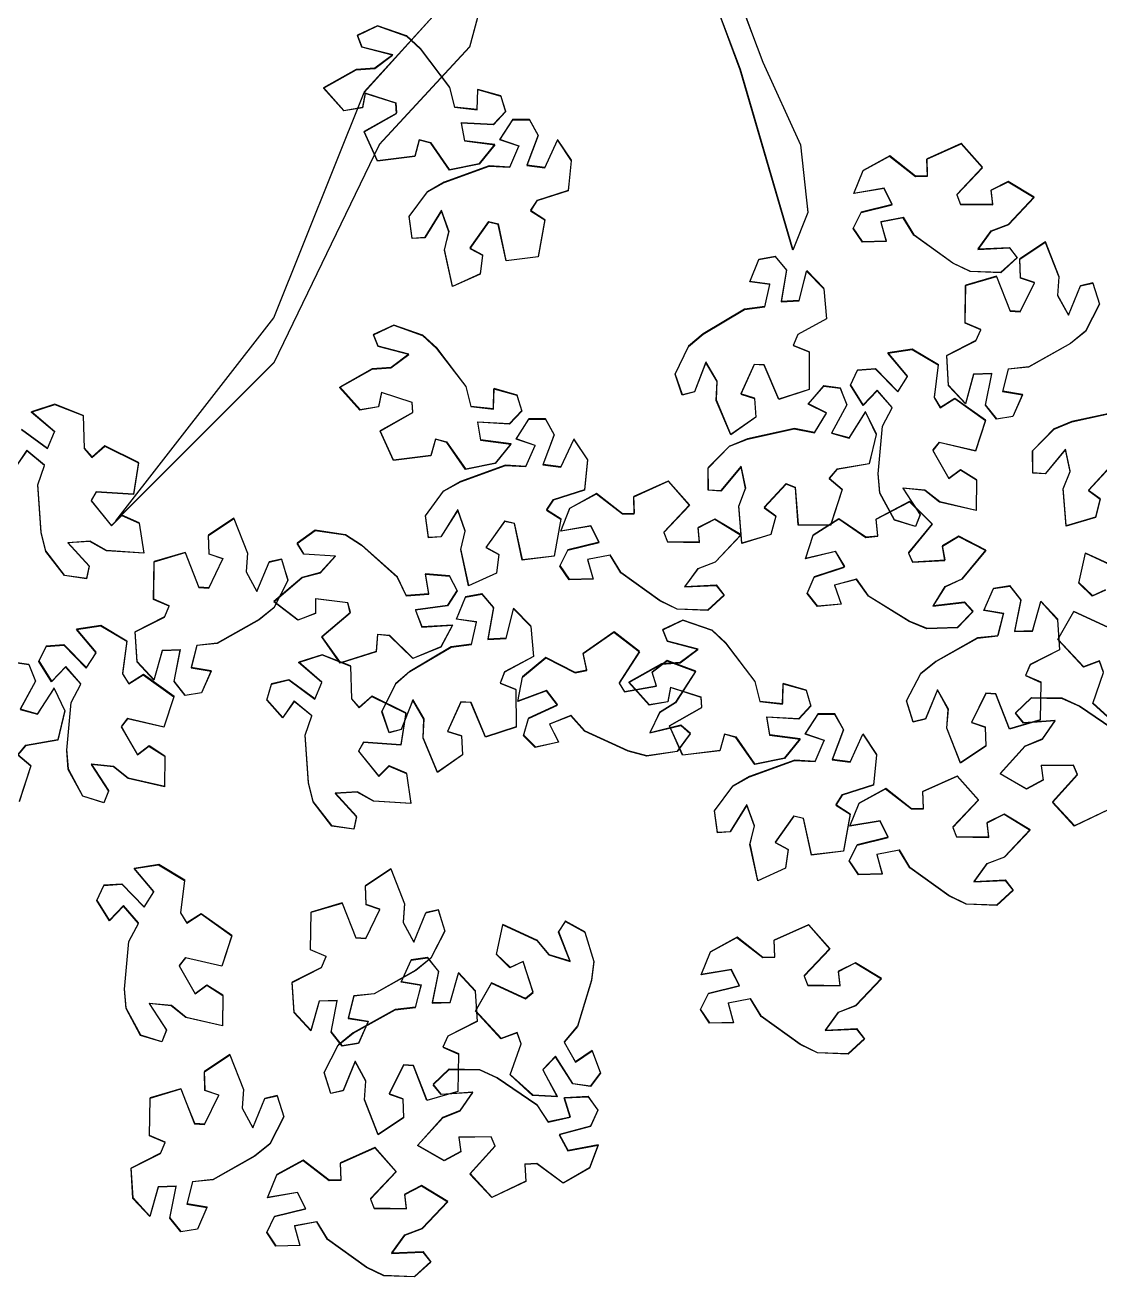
# Model space of a CAD drawing. Header units: centimetres. Extents: x -3096 to 17897, y -3131 to 15798.
# Drawn here: x 2905.3 to 3014.8, y 4201.4 to 4328.8 of the extents above; entities that cross this region are included whole.
import ezdxf

# ---------------------------------------------------------------- set-up
doc = ezdxf.new("R2010")
doc.units = ezdxf.units.CM
doc.layers.add('A-ANNO SYMB', color=3, linetype='Continuous', lineweight=13)
doc.layers.add('alberi', color=74, linetype='Continuous')

msp = doc.modelspace()

# ---------------------------------------------------------------- linework, layer by layer
at = {"layer": 'A-ANNO SYMB', "color": 42}
for points in [[(2955.96, 4346.54), (2950.59, 4326.63), (2941.4, 4316.68), (2930.67, 4294.48), (2914.58, 4278.4), (2930.67, 4299.07), (2939.87, 4322.04), (2947.53, 4330.46), (2950.59, 4339.65)], [(2971.28, 4345.01), (2978.18, 4331.23), (2980.47, 4325.1), (2984.3, 4316.68), (2985.07, 4309.79), (2983.54, 4305.96), (2978.18, 4324.34), (2975.88, 4330.46), (2968.22, 4338.88), (2965.92, 4344.24)]]:
    msp.add_lwpolyline(points, dxfattribs=at)
at = {"layer": 'A-ANNO SYMB'}
for points in [[(2941.22, 4328.79), (2944.17, 4327.77), (2945.6, 4326.43), (2948.56, 4322.54), (2949.08, 4320.51), (2951.39, 4320.26), (2951.44, 4322.32), (2953.78, 4321.66), (2954.28, 4320.05), (2953.03, 4318.73), (2953.03, 4318.73), (2949.76, 4318.92), (2950.08, 4317.09), (2953.17, 4316.69), (2951.58, 4314.73), (2948.56, 4314.12), (2946.65, 4316.86), (2945.48, 4317.18), (2945.02, 4315.51), (2945.02, 4315.51), (2941.22, 4315.04), (2939.86, 4318.03), (2943.18, 4319.9), (2943.11, 4320.92), (2939.98, 4321.93), (2939.69, 4320.48), (2937.8, 4320.14), (2935.73, 4322.46), (2939.04, 4324.33), (2940.95, 4324.46), (2942.77, 4325.82), (2939.65, 4326.63), (2939.19, 4327.83)], [(2944.46, 4309.39), (2946.32, 4311.89), (2948.02, 4312.86), (2952.61, 4314.53), (2954.7, 4314.41), (2955.64, 4316.55), (2953.69, 4317.2), (2955.01, 4319.25), (2956.7, 4319.24), (2957.58, 4317.65), (2957.58, 4317.65), (2956.43, 4314.59), (2958.27, 4314.35), (2959.57, 4317.18), (2960.97, 4315.08), (2960.65, 4312.01), (2957.47, 4311), (2956.81, 4309.98), (2958.27, 4309.04), (2958.27, 4309.04), (2957.58, 4305.28), (2954.33, 4304.87), (2953.53, 4308.6), (2952.53, 4308.84), (2950.63, 4306.15), (2951.94, 4305.44), (2951.69, 4303.54), (2948.86, 4302.25), (2948.06, 4305.97), (2948.51, 4307.83), (2947.75, 4309.98), (2946.05, 4307.24), (2944.77, 4307.15)], [(3004.71, 4303.67), (3001.6, 4303.78), (2999.83, 4304.64), (2995.86, 4307.48), (2994.78, 4309.27), (2992.49, 4308.83), (2993.05, 4306.85), (2990.61, 4306.79), (2989.67, 4308.19), (2990.48, 4309.81), (2990.48, 4309.81), (2993.65, 4310.6), (2992.81, 4312.25), (2989.74, 4311.72), (2990.68, 4314.06), (2993.39, 4315.54), (2996.02, 4313.48), (2997.24, 4313.51), (2997.19, 4315.25), (2997.19, 4315.25), (3000.68, 4316.81), (3002.85, 4314.36), (3000.23, 4311.59), (3000.6, 4310.64), (3003.89, 4310.59), (3003.73, 4312.06), (3005.45, 4312.94), (3008.11, 4311.33), (3005.49, 4308.57), (3003.7, 4307.88), (3002.36, 4306.05), (3005.58, 4306.19), (3006.38, 4305.18)], [(3014.75, 4300.47), (3013.32, 4297.7), (3011.8, 4296.46), (3007.54, 4294.07), (3005.46, 4293.84), (3004.89, 4291.58), (3006.92, 4291.25), (3005.94, 4289.02), (3004.28, 4288.75), (3003.15, 4290.17), (3003.15, 4290.17), (3003.79, 4293.38), (3001.93, 4293.32), (3001.11, 4290.32), (2999.39, 4292.16), (2999.2, 4295.24), (3002.17, 4296.75), (3002.66, 4297.87), (3001.07, 4298.55), (3001.07, 4298.55), (3001.13, 4302.38), (3004.27, 4303.31), (3005.67, 4299.77), (3006.69, 4299.69), (3008.13, 4302.66), (3006.72, 4303.14), (3006.65, 4305.06), (3009.24, 4306.79), (3010.63, 4303.25), (3010.5, 4301.34), (3011.59, 4299.35), (3012.82, 4302.33), (3014.08, 4302.63)], [(2971.55, 4293.35), (2972.9, 4296.16), (2974.39, 4297.43), (2978.59, 4299.93), (2980.66, 4300.21), (2981.18, 4302.48), (2979.14, 4302.76), (2980.06, 4305.01), (2981.72, 4305.32), (2982.88, 4303.93), (2982.88, 4303.93), (2982.33, 4300.71), (2984.18, 4300.81), (2984.93, 4303.84), (2986.69, 4302.04), (2986.96, 4298.97), (2984.02, 4297.38), (2983.56, 4296.25), (2985.17, 4295.6), (2985.17, 4295.6), (2985.2, 4291.78), (2982.09, 4290.77), (2980.6, 4294.28), (2979.58, 4294.32), (2978.22, 4291.33), (2979.63, 4290.88), (2979.75, 4288.96), (2977.21, 4287.17), (2975.73, 4290.67), (2975.82, 4292.58), (2974.67, 4294.55), (2973.52, 4291.54), (2972.27, 4291.21)], [(2942.87, 4298.33), (2945.82, 4297.3), (2947.25, 4295.96), (2950.21, 4292.07), (2950.72, 4290.05), (2953.04, 4289.79), (2953.09, 4291.85), (2955.43, 4291.19), (2955.93, 4289.58), (2954.68, 4288.27), (2954.68, 4288.27), (2951.41, 4288.45), (2951.72, 4286.63), (2954.82, 4286.22), (2953.23, 4284.27), (2950.21, 4283.65), (2948.3, 4286.39), (2947.12, 4286.72), (2946.66, 4285.04), (2946.66, 4285.04), (2942.86, 4284.58), (2941.51, 4287.56), (2944.83, 4289.43), (2944.76, 4290.45), (2941.62, 4291.47), (2941.34, 4290.01), (2939.45, 4289.68), (2937.38, 4292), (2940.69, 4293.87), (2942.6, 4294), (2944.42, 4295.36), (2941.3, 4296.16), (2940.83, 4297.37)], [(2993.86, 4278.5), (2992.38, 4281.24), (2992.22, 4283.19), (2992.66, 4288.06), (2993.64, 4289.9), (2992.11, 4291.65), (2990.68, 4290.16), (2989.4, 4292.23), (2990.12, 4293.75), (2991.93, 4293.88), (2991.93, 4293.88), (2994.21, 4291.54), (2995.21, 4293.1), (2993.2, 4295.49), (2995.69, 4295.86), (2998.34, 4294.28), (2997.9, 4290.97), (2998.55, 4289.94), (3000.02, 4290.86), (3000.02, 4290.86), (3003.14, 4288.64), (3002.13, 4285.53), (2998.41, 4286.38), (2997.78, 4285.58), (2999.41, 4282.72), (3000.6, 4283.6), (3002.22, 4282.57), (3002.19, 4279.46), (2998.48, 4280.32), (2996.98, 4281.51), (2994.72, 4281.73), (2996.48, 4279.03), (2996.02, 4277.83)], [(2974.91, 4283.78), (2977.09, 4286.01), (2978.9, 4286.74), (2983.68, 4287.78), (2985.73, 4287.39), (2986.94, 4289.38), (2985.1, 4290.29), (2986.69, 4292.14), (2988.36, 4291.9), (2989.02, 4290.21), (2989.02, 4290.21), (2987.47, 4287.33), (2989.26, 4286.85), (2990.93, 4289.48), (2992.03, 4287.21), (2991.31, 4284.21), (2988.02, 4283.64), (2987.23, 4282.72), (2988.55, 4281.59), (2988.55, 4281.59), (2987.36, 4277.95), (2984.09, 4277.99), (2983.8, 4281.79), (2982.84, 4282.15), (2980.6, 4279.74), (2981.8, 4278.87), (2981.3, 4277.02), (2978.32, 4276.12), (2978.03, 4279.92), (2978.72, 4281.7), (2978.25, 4283.92), (2976.2, 4281.44), (2974.92, 4281.52)], [(2946.11, 4278.92), (2947.96, 4281.42), (2949.67, 4282.39), (2954.26, 4284.06), (2956.35, 4283.94), (2957.28, 4286.08), (2955.33, 4286.74), (2956.66, 4288.78), (2958.34, 4288.77), (2959.23, 4287.18), (2959.23, 4287.18), (2958.08, 4284.12), (2959.91, 4283.88), (2961.22, 4286.71), (2962.61, 4284.61), (2962.3, 4281.54), (2959.12, 4280.53), (2958.45, 4279.52), (2959.92, 4278.58), (2959.92, 4278.58), (2959.23, 4274.81), (2955.98, 4274.41), (2955.18, 4278.13), (2954.18, 4278.37), (2952.28, 4275.68), (2953.59, 4274.98), (2953.34, 4273.07), (2950.51, 4271.78), (2949.71, 4275.51), (2950.16, 4277.37), (2949.4, 4279.51), (2947.7, 4276.77), (2946.41, 4276.69)], [(2974.86, 4269.3), (2971.74, 4269.41), (2969.98, 4270.27), (2966, 4273.12), (2964.92, 4274.9), (2962.63, 4274.47), (2963.19, 4272.49), (2960.76, 4272.43), (2959.81, 4273.82), (2960.62, 4275.44), (2960.62, 4275.44), (2963.79, 4276.23), (2962.96, 4277.88), (2959.88, 4277.36), (2960.83, 4279.69), (2963.53, 4281.17), (2966.17, 4279.11), (2967.38, 4279.14), (2967.33, 4280.88), (2967.33, 4280.88), (2970.82, 4282.44), (2972.99, 4279.99), (2970.37, 4277.22), (2970.74, 4276.27), (2974.03, 4276.22), (2973.88, 4277.7), (2975.59, 4278.57), (2978.25, 4276.96), (2975.63, 4274.2), (2973.84, 4273.52), (2972.51, 4271.68), (2975.73, 4271.83), (2976.52, 4270.82)], [(3000.3, 4267.53), (2997.19, 4267.43), (2995.37, 4268.17), (2991.21, 4270.74), (2990.01, 4272.45), (2987.76, 4271.86), (2988.45, 4269.92), (2986.02, 4269.7), (2984.99, 4271.02), (2985.68, 4272.7), (2985.68, 4272.7), (2988.8, 4273.7), (2987.85, 4275.29), (2984.82, 4274.56), (2985.6, 4276.95), (2988.2, 4278.61), (2990.97, 4276.73), (2992.18, 4276.85), (2992.01, 4278.57), (2992.01, 4278.57), (2995.39, 4280.37), (2997.72, 4278.07), (2995.3, 4275.13), (2995.73, 4274.2), (2999.02, 4274.38), (2998.76, 4275.84), (3000.41, 4276.83), (3003.17, 4275.4), (3000.74, 4272.47), (2999.01, 4271.67), (2997.8, 4269.75), (3001, 4270.11), (3001.87, 4269.15)], [(2932.11, 4272.35), (2930.69, 4269.57), (2929.16, 4268.34), (2924.9, 4265.94), (2922.82, 4265.72), (2922.25, 4263.46), (2924.28, 4263.13), (2923.31, 4260.9), (2921.64, 4260.63), (2920.51, 4262.05), (2920.51, 4262.05), (2921.15, 4265.26), (2919.3, 4265.2), (2918.47, 4262.19), (2916.75, 4264.03), (2916.56, 4267.11), (2919.54, 4268.63), (2920.02, 4269.74), (2918.43, 4270.43), (2918.43, 4270.43), (2918.49, 4274.26), (2921.63, 4275.18), (2923.03, 4271.64), (2924.05, 4271.57), (2925.49, 4274.53), (2924.09, 4275.01), (2924.02, 4276.94), (2926.6, 4278.67), (2927.99, 4275.12), (2927.86, 4273.22), (2928.95, 4271.23), (2930.18, 4274.21), (2931.44, 4274.5)], [(2934.87, 4277.43), (2937.95, 4276.98), (2939.61, 4275.93), (2943.25, 4272.67), (2944.13, 4270.78), (2946.46, 4270.96), (2946.12, 4272.99), (2948.54, 4272.78), (2949.33, 4271.3), (2948.35, 4269.77), (2948.35, 4269.77), (2945.11, 4269.34), (2945.76, 4267.6), (2948.87, 4267.79), (2947.68, 4265.57), (2944.83, 4264.39), (2942.44, 4266.73), (2941.22, 4266.83), (2941.09, 4265.1), (2941.09, 4265.1), (2937.44, 4263.93), (2935.55, 4266.6), (2938.46, 4269.07), (2938.2, 4270.06), (2934.93, 4270.46), (2934.93, 4268.98), (2933.13, 4268.3), (2930.66, 4270.19), (2933.56, 4272.64), (2935.41, 4273.13), (2936.94, 4274.81), (2933.73, 4275.01), (2933.05, 4276.11)], [(2941.69, 4258.98), (2943.04, 4261.79), (2944.53, 4263.06), (2948.73, 4265.56), (2950.81, 4265.84), (2951.32, 4268.11), (2949.28, 4268.39), (2950.2, 4270.65), (2951.86, 4270.95), (2953.02, 4269.56), (2953.02, 4269.56), (2952.47, 4266.34), (2954.32, 4266.44), (2955.07, 4269.47), (2956.83, 4267.67), (2957.1, 4264.6), (2954.16, 4263.01), (2953.7, 4261.88), (2955.32, 4261.24), (2955.32, 4261.24), (2955.35, 4257.41), (2952.23, 4256.4), (2950.75, 4259.91), (2949.72, 4259.96), (2948.36, 4256.96), (2949.78, 4256.51), (2949.89, 4254.59), (2947.35, 4252.8), (2945.87, 4256.31), (2945.96, 4258.22), (2944.81, 4260.18), (2943.66, 4257.17), (2942.41, 4256.84)], [(2995.11, 4260.09), (2996.55, 4262.86), (2998.07, 4264.09), (3002.34, 4266.47), (3004.42, 4266.69), (3005, 4268.95), (3002.97, 4269.29), (3003.95, 4271.51), (3005.62, 4271.77), (3006.74, 4270.35), (3006.74, 4270.35), (3006.1, 4267.14), (3007.95, 4267.2), (3008.79, 4270.2), (3010.5, 4268.35), (3010.68, 4265.27), (3007.7, 4263.77), (3007.21, 4262.66), (3008.8, 4261.97), (3008.8, 4261.97), (3008.72, 4258.14), (3005.58, 4257.22), (3004.19, 4260.77), (3003.17, 4260.84), (3001.73, 4257.88), (3003.13, 4257.4), (3003.19, 4255.48), (3000.6, 4253.75), (2999.22, 4257.3), (2999.36, 4259.21), (2998.27, 4261.2), (2997.03, 4258.23), (2995.78, 4257.94)], [(2972.32, 4268.3), (2975.26, 4267.27), (2976.7, 4265.93), (2979.66, 4262.04), (2980.17, 4260.02), (2982.49, 4259.76), (2982.53, 4261.82), (2984.88, 4261.16), (2985.37, 4259.55), (2984.12, 4258.24), (2984.12, 4258.24), (2980.86, 4258.42), (2981.17, 4256.6), (2984.26, 4256.19), (2982.68, 4254.24), (2979.65, 4253.62), (2977.74, 4256.36), (2976.57, 4256.69), (2976.11, 4255.01), (2976.11, 4255.01), (2972.31, 4254.55), (2970.96, 4257.53), (2974.27, 4259.4), (2974.2, 4260.43), (2971.07, 4261.44), (2970.79, 4259.98), (2968.89, 4259.65), (2966.82, 4261.97), (2970.14, 4263.84), (2972.05, 4263.97), (2973.87, 4265.33), (2970.75, 4266.13), (2970.28, 4267.34)], [(2911.23, 4250.37), (2909.74, 4253.11), (2909.58, 4255.07), (2910.02, 4259.94), (2911.01, 4261.78), (2909.47, 4263.53), (2908.05, 4262.04), (2906.76, 4264.11), (2907.48, 4265.63), (2909.29, 4265.76), (2909.29, 4265.76), (2911.58, 4263.42), (2912.57, 4264.98), (2910.56, 4267.36), (2913.05, 4267.74), (2915.7, 4266.16), (2915.27, 4262.84), (2915.91, 4261.81), (2917.38, 4262.74), (2917.38, 4262.74), (2920.5, 4260.52), (2919.49, 4257.4), (2915.78, 4258.26), (2915.14, 4257.45), (2916.77, 4254.59), (2917.96, 4255.48), (2919.58, 4254.45), (2919.55, 4251.34), (2915.84, 4252.19), (2914.34, 4253.38), (2912.09, 4253.61), (2913.85, 4250.91), (2913.38, 4249.7)], [(2971.73, 4254.93), (2968.65, 4254.46), (2966.76, 4254.97), (2962.32, 4257.02), (2960.92, 4258.57), (2958.75, 4257.71), (2959.68, 4255.87), (2957.3, 4255.35), (2956.11, 4256.55), (2956.6, 4258.29), (2956.6, 4258.29), (2959.57, 4259.66), (2958.43, 4261.12), (2955.51, 4260.03), (2956, 4262.5), (2958.38, 4264.47), (2961.35, 4262.94), (2962.54, 4263.2), (2962.16, 4264.89), (2962.16, 4264.89), (2965.31, 4267.08), (2967.9, 4265.08), (2965.84, 4261.87), (2966.38, 4261), (2969.63, 4261.57), (2969.19, 4262.99), (2970.71, 4264.17), (2973.63, 4263.09), (2971.57, 4259.89), (2969.95, 4258.88), (2968.98, 4256.83), (2972.11, 4257.58), (2973.09, 4256.73)], [(2936.57, 4247.33), (2934.67, 4249.8), (2934.2, 4251.71), (2933.85, 4256.58), (2934.53, 4258.56), (2932.73, 4260.04), (2931.57, 4258.34), (2929.97, 4260.18), (2930.43, 4261.79), (2932.2, 4262.21), (2932.2, 4262.21), (2934.83, 4260.27), (2935.57, 4261.97), (2933.2, 4264), (2935.6, 4264.77), (2938.47, 4263.63), (2938.57, 4260.29), (2939.37, 4259.38), (2940.67, 4260.53), (2940.67, 4260.53), (2944.1, 4258.84), (2943.61, 4255.6), (2939.8, 4255.85), (2939.3, 4254.95), (2941.37, 4252.39), (2942.41, 4253.45), (2944.17, 4252.7), (2944.64, 4249.62), (2940.84, 4249.87), (2939.17, 4250.81), (2936.9, 4250.66), (2939.07, 4248.28), (2938.81, 4247.02)], [(2975.55, 4248.89), (2977.41, 4251.4), (2979.11, 4252.36), (2983.71, 4254.03), (2985.8, 4253.91), (2986.73, 4256.05), (2984.78, 4256.71), (2986.11, 4258.75), (2987.79, 4258.74), (2988.67, 4257.16), (2988.67, 4257.16), (2987.52, 4254.09), (2989.36, 4253.85), (2990.67, 4256.68), (2992.06, 4254.58), (2991.75, 4251.51), (2988.56, 4250.51), (2987.9, 4249.49), (2989.36, 4248.55), (2989.36, 4248.55), (2988.67, 4244.78), (2985.42, 4244.38), (2984.62, 4248.1), (2983.63, 4248.34), (2981.73, 4245.65), (2983.03, 4244.95), (2982.79, 4243.04), (2979.95, 4241.76), (2979.16, 4245.48), (2979.6, 4247.34), (2978.85, 4249.48), (2977.15, 4246.74), (2975.86, 4246.66)], [(3004.3, 4239.27), (3001.19, 4239.38), (2999.42, 4240.24), (2995.45, 4243.09), (2994.37, 4244.88), (2992.08, 4244.44), (2992.64, 4242.46), (2990.2, 4242.4), (2989.26, 4243.79), (2990.07, 4245.42), (2990.07, 4245.42), (2993.24, 4246.2), (2992.4, 4247.85), (2989.33, 4247.33), (2990.27, 4249.66), (2992.98, 4251.14), (2995.61, 4249.09), (2996.83, 4249.11), (2996.77, 4250.85), (2996.77, 4250.85), (3000.27, 4252.41), (3002.44, 4249.96), (2999.82, 4247.2), (3000.19, 4246.24), (3003.48, 4246.19), (3003.32, 4247.67), (3005.03, 4248.54), (3007.7, 4246.93), (3005.08, 4244.17), (3003.29, 4243.49), (3001.95, 4241.65), (3005.17, 4241.8), (3005.97, 4240.79)], [(2917.11, 4226.03), (2915.63, 4228.77), (2915.47, 4230.73), (2915.9, 4235.6), (2916.89, 4237.44), (2915.35, 4239.19), (2913.93, 4237.7), (2912.64, 4239.77), (2913.36, 4241.29), (2915.17, 4241.42), (2915.17, 4241.42), (2917.46, 4239.08), (2918.46, 4240.64), (2916.45, 4243.02), (2918.94, 4243.4), (2921.59, 4241.82), (2921.15, 4238.5), (2921.79, 4237.47), (2923.26, 4238.4), (2923.26, 4238.4), (2926.38, 4236.18), (2925.37, 4233.06), (2921.66, 4233.92), (2921.03, 4233.11), (2922.66, 4230.25), (2923.85, 4231.14), (2925.47, 4230.11), (2925.44, 4227), (2921.73, 4227.85), (2920.23, 4229.04), (2917.97, 4229.26), (2919.73, 4226.57), (2919.26, 4225.36)], [(2948.09, 4236.66), (2946.67, 4233.88), (2945.14, 4232.65), (2940.88, 4230.25), (2938.8, 4230.03), (2938.23, 4227.77), (2940.26, 4227.44), (2939.29, 4225.21), (2937.63, 4224.94), (2936.49, 4226.36), (2936.49, 4226.36), (2937.13, 4229.57), (2935.28, 4229.51), (2934.45, 4226.5), (2932.73, 4228.35), (2932.54, 4231.42), (2935.52, 4232.94), (2936.01, 4234.05), (2934.41, 4234.74), (2934.41, 4234.74), (2934.47, 4238.57), (2937.61, 4239.5), (2939.01, 4235.95), (2940.03, 4235.88), (2941.47, 4238.85), (2940.07, 4239.33), (2940, 4241.25), (2942.58, 4242.98), (2943.97, 4239.44), (2943.84, 4237.53), (2944.94, 4235.54), (2946.17, 4238.52), (2947.42, 4238.81)], [(2962.35, 4236.55), (2963.25, 4233.56), (2963, 4231.62), (2961.59, 4226.94), (2960.24, 4225.34), (2961.39, 4223.31), (2963.09, 4224.48), (2963.93, 4222.19), (2962.91, 4220.85), (2961.11, 4221.09), (2961.11, 4221.09), (2959.35, 4223.85), (2958.06, 4222.52), (2959.54, 4219.78), (2957.03, 4219.92), (2954.75, 4222.01), (2955.86, 4225.16), (2955.44, 4226.3), (2953.81, 4225.69), (2953.81, 4225.69), (2951.21, 4228.5), (2952.83, 4231.35), (2956.29, 4229.76), (2957.08, 4230.41), (2956.06, 4233.54), (2954.72, 4232.92), (2953.34, 4234.26), (2954, 4237.3), (2957.46, 4235.7), (2958.69, 4234.23), (2960.85, 4233.56), (2959.68, 4236.56), (2960.38, 4237.64)], [(2989.16, 4224.14), (2986.04, 4224.25), (2984.28, 4225.11), (2980.31, 4227.96), (2979.22, 4229.75), (2976.93, 4229.31), (2977.49, 4227.33), (2975.06, 4227.27), (2974.11, 4228.66), (2974.92, 4230.29), (2974.92, 4230.29), (2978.1, 4231.07), (2977.26, 4232.72), (2974.19, 4232.2), (2975.13, 4234.53), (2977.84, 4236.01), (2980.47, 4233.95), (2981.68, 4233.98), (2981.63, 4235.72), (2981.63, 4235.72), (2985.13, 4237.28), (2987.3, 4234.83), (2984.68, 4232.07), (2985.05, 4231.11), (2988.34, 4231.06), (2988.18, 4232.54), (2989.89, 4233.41), (2992.55, 4231.8), (2989.93, 4229.04), (2988.15, 4228.36), (2986.81, 4226.52), (2990.03, 4226.67), (2990.83, 4225.66)], [(2935.8, 4222.27), (2937.24, 4225.04), (2938.76, 4226.27), (2943.03, 4228.65), (2945.11, 4228.87), (2945.69, 4231.12), (2943.66, 4231.46), (2944.64, 4233.69), (2946.31, 4233.95), (2947.43, 4232.53), (2947.43, 4232.53), (2946.79, 4229.32), (2948.64, 4229.37), (2949.48, 4232.38), (2951.19, 4230.53), (2951.37, 4227.45), (2948.39, 4225.94), (2947.9, 4224.83), (2949.49, 4224.14), (2949.49, 4224.14), (2949.41, 4220.31), (2946.27, 4219.39), (2944.88, 4222.94), (2943.86, 4223.02), (2942.42, 4220.06), (2943.82, 4219.57), (2943.88, 4217.65), (2941.29, 4215.93), (2939.91, 4219.48), (2940.05, 4221.38), (2938.96, 4223.38), (2937.72, 4220.4), (2936.47, 4220.11)], [(2931.68, 4217.75), (2930.26, 4214.97), (2928.74, 4213.74), (2924.48, 4211.34), (2922.4, 4211.12), (2921.83, 4208.86), (2923.86, 4208.53), (2922.88, 4206.29), (2921.22, 4206.03), (2920.09, 4207.45), (2920.09, 4207.45), (2920.72, 4210.66), (2918.87, 4210.6), (2918.05, 4207.59), (2916.33, 4209.43), (2916.13, 4212.51), (2919.11, 4214.03), (2919.6, 4215.14), (2918, 4215.83), (2918, 4215.83), (2918.07, 4219.66), (2921.21, 4220.58), (2922.61, 4217.04), (2923.63, 4216.97), (2925.06, 4219.93), (2923.66, 4220.41), (2923.59, 4222.33), (2926.18, 4224.07), (2927.57, 4220.52), (2927.44, 4218.62), (2928.53, 4216.63), (2929.76, 4219.6), (2931.01, 4219.9)], [(2948.52, 4222.56), (2951.64, 4222.52), (2953.42, 4221.71), (2957.46, 4218.96), (2958.59, 4217.2), (2960.87, 4217.7), (2960.26, 4219.66), (2962.69, 4219.78), (2963.67, 4218.41), (2962.9, 4216.77), (2962.9, 4216.77), (2959.75, 4215.91), (2960.63, 4214.28), (2963.69, 4214.87), (2962.8, 4212.52), (2960.13, 4210.97), (2957.45, 4212.96), (2956.24, 4212.9), (2956.33, 4211.17), (2956.33, 4211.17), (2952.88, 4209.52), (2950.65, 4211.92), (2953.2, 4214.75), (2952.81, 4215.69), (2949.51, 4215.66), (2949.71, 4214.19), (2948.02, 4213.27), (2945.32, 4214.81), (2947.87, 4217.64), (2949.63, 4218.37), (2950.93, 4220.24), (2947.71, 4220.01), (2946.89, 4221)], [(2944.99, 4201.44), (2941.88, 4201.56), (2940.11, 4202.42), (2936.14, 4205.26), (2935.06, 4207.05), (2932.77, 4206.61), (2933.33, 4204.63), (2930.89, 4204.57), (2929.95, 4205.97), (2930.75, 4207.59), (2930.75, 4207.59), (2933.93, 4208.37), (2933.09, 4210.02), (2930.02, 4209.5), (2930.96, 4211.84), (2933.67, 4213.32), (2936.3, 4211.26), (2937.52, 4211.29), (2937.46, 4213.03), (2937.46, 4213.03), (2940.96, 4214.59), (2943.13, 4212.13), (2940.51, 4209.37), (2940.88, 4208.41), (2944.17, 4208.37), (2944.01, 4209.84), (2945.72, 4210.72), (2948.39, 4209.11), (2945.77, 4206.35), (2943.98, 4205.66), (2942.64, 4203.83), (2945.86, 4203.97), (2946.66, 4202.96)]]:
    msp.add_lwpolyline(points, close=True, dxfattribs=at)
for points in [[(2904.98, 4287.71), (2907.61, 4285.77), (2908.35, 4287.47), (2905.98, 4289.5), (2908.38, 4290.27), (2911.25, 4289.13), (2911.35, 4285.79), (2912.15, 4284.88), (2913.45, 4286.03), (2913.45, 4286.03), (2916.88, 4284.34), (2916.38, 4281.1), (2912.58, 4281.35), (2912.08, 4280.45), (2914.15, 4277.89), (2915.19, 4278.96), (2916.95, 4278.2), (2917.42, 4275.12), (2913.62, 4275.37), (2911.95, 4276.31), (2909.68, 4276.16), (2911.85, 4273.78), (2911.59, 4272.52), (2909.35, 4272.83), (2907.45, 4275.3), (2906.98, 4277.21), (2906.63, 4282.08), (2907.31, 4284.06), (2905.51, 4285.54), (2904.35, 4283.84)], [(3015.88, 4283.91), (3013.63, 4281.5), (3014.83, 4280.62), (3014.33, 4278.77), (3011.35, 4277.87), (3011.06, 4281.67), (3011.75, 4283.45), (3011.29, 4285.67), (3009.24, 4283.19), (3007.95, 4283.28), (3007.95, 4285.53), (3010.12, 4287.77), (3011.94, 4288.5), (3016.72, 4289.54)], [(3015.37, 4271.37), (3014.03, 4270.75), (3012.65, 4272.08), (3013.31, 4275.12), (3016.77, 4273.53)], [(3016.34, 4257.75), (3014.07, 4259.83), (3015.17, 4262.99), (3014.75, 4264.13), (3013.12, 4263.52), (3013.12, 4263.52), (3010.52, 4266.33), (3012.14, 4269.17), (3015.6, 4267.58)], [(2904.05, 4264.01), (2905.72, 4263.78), (2906.38, 4262.09), (2906.38, 4262.09), (2904.83, 4259.21), (2906.62, 4258.72), (2908.29, 4261.35), (2909.39, 4259.09), (2908.68, 4256.09), (2905.38, 4255.51), (2904.59, 4254.59), (2905.91, 4253.47), (2905.91, 4253.47), (2904.73, 4249.83)], [(3015.64, 4248.99), (3012.19, 4247.35), (3009.96, 4249.74), (3012.51, 4252.57), (3012.12, 4253.52), (3008.82, 4253.49), (3009.02, 4252.02), (3007.33, 4251.1), (3004.63, 4252.64), (3007.18, 4255.47), (3008.95, 4256.2), (3010.24, 4258.06), (3007.02, 4257.84), (3006.2, 4258.83), (3007.83, 4260.39), (3010.95, 4260.35), (3012.73, 4259.54), (3016.77, 4256.79)]]:
    msp.add_lwpolyline(points, dxfattribs=at)
at = {"layer": 'alberi', "color": 42}
for points in [[(2955.95, 4346.48), (2950.59, 4326.58), (2941.39, 4316.63), (2930.67, 4294.43), (2914.58, 4278.35), (2930.67, 4299.02), (2939.86, 4321.98), (2947.52, 4330.4), (2950.59, 4339.59)], [(2971.27, 4344.95), (2978.17, 4331.17), (2980.47, 4325.05), (2984.3, 4316.63), (2985.06, 4309.74), (2983.53, 4305.91), (2978.17, 4324.28), (2975.87, 4330.4), (2968.21, 4338.83), (2965.91, 4344.18)]]:
    msp.add_lwpolyline(points, dxfattribs=at)
at = {"layer": 'alberi'}
for points in [[(2941.22, 4328.74), (2944.16, 4327.71), (2945.6, 4326.37), (2948.56, 4322.48), (2949.07, 4320.46), (2951.39, 4320.2), (2951.43, 4322.26), (2953.78, 4321.6), (2954.27, 4319.99), (2953.02, 4318.68), (2953.02, 4318.68), (2949.75, 4318.86), (2950.07, 4317.04), (2953.16, 4316.63), (2951.57, 4314.68), (2948.55, 4314.06), (2946.64, 4316.8), (2945.47, 4317.13), (2945.01, 4315.45), (2945.01, 4315.45), (2941.21, 4314.99), (2939.86, 4317.97), (2943.17, 4319.84), (2943.1, 4320.87), (2939.97, 4321.88), (2939.69, 4320.42), (2937.79, 4320.09), (2935.72, 4322.41), (2939.04, 4324.28), (2940.95, 4324.41), (2942.76, 4325.77), (2939.64, 4326.58), (2939.18, 4327.78)], [(2944.45, 4309.33), (2946.31, 4311.84), (2948.01, 4312.8), (2952.61, 4314.47), (2954.69, 4314.36), (2955.63, 4316.49), (2953.68, 4317.15), (2955.01, 4319.19), (2956.69, 4319.18), (2957.57, 4317.6), (2957.57, 4317.6), (2956.42, 4314.53), (2958.26, 4314.29), (2959.57, 4317.12), (2960.96, 4315.02), (2960.65, 4311.95), (2957.46, 4310.95), (2956.8, 4309.93), (2958.26, 4308.99), (2958.26, 4308.99), (2957.57, 4305.22), (2954.32, 4304.82), (2953.52, 4308.54), (2952.53, 4308.78), (2950.63, 4306.09), (2951.93, 4305.39), (2951.68, 4303.48), (2948.85, 4302.2), (2948.06, 4305.92), (2948.5, 4307.78), (2947.75, 4309.92), (2946.05, 4307.18), (2944.76, 4307.1)], [(3004.71, 4303.61), (3001.59, 4303.73), (2999.83, 4304.58), (2995.85, 4307.43), (2994.77, 4309.22), (2992.48, 4308.78), (2993.04, 4306.8), (2990.61, 4306.74), (2989.66, 4308.13), (2990.47, 4309.76), (2990.47, 4309.76), (2993.65, 4310.54), (2992.81, 4312.19), (2989.73, 4311.67), (2990.68, 4314.01), (2993.38, 4315.48), (2996.02, 4313.43), (2997.23, 4313.46), (2997.18, 4315.19), (2997.18, 4315.19), (3000.68, 4316.75), (3002.85, 4314.3), (3000.23, 4311.54), (3000.59, 4310.58), (3003.89, 4310.53), (3003.73, 4312.01), (3005.44, 4312.88), (3008.1, 4311.27), (3005.48, 4308.51), (3003.7, 4307.83), (3002.36, 4305.99), (3005.58, 4306.14), (3006.37, 4305.13)], [(3014.74, 4300.42), (3013.32, 4297.64), (3011.79, 4296.41), (3007.53, 4294.01), (3005.45, 4293.79), (3004.88, 4291.53), (3006.91, 4291.2), (3005.94, 4288.97), (3004.27, 4288.7), (3003.14, 4290.12), (3003.14, 4290.12), (3003.78, 4293.33), (3001.93, 4293.27), (3001.1, 4290.26), (2999.38, 4292.1), (2999.19, 4295.18), (3002.17, 4296.7), (3002.65, 4297.81), (3001.06, 4298.5), (3001.06, 4298.5), (3001.12, 4302.33), (3004.26, 4303.25), (3005.66, 4299.71), (3006.68, 4299.64), (3008.12, 4302.6), (3006.72, 4303.08), (3006.65, 4305), (3009.23, 4306.74), (3010.62, 4303.19), (3010.49, 4301.29), (3011.58, 4299.3), (3012.81, 4302.28), (3014.07, 4302.57)], [(2971.54, 4293.29), (2972.89, 4296.1), (2974.39, 4297.37), (2978.59, 4299.87), (2980.66, 4300.15), (2981.17, 4302.42), (2979.14, 4302.7), (2980.06, 4304.96), (2981.71, 4305.27), (2982.88, 4303.87), (2982.88, 4303.87), (2982.32, 4300.65), (2984.17, 4300.76), (2984.92, 4303.78), (2986.68, 4301.98), (2986.96, 4298.91), (2984.02, 4297.32), (2983.56, 4296.2), (2985.17, 4295.55), (2985.17, 4295.55), (2985.2, 4291.72), (2982.08, 4290.71), (2980.6, 4294.22), (2979.57, 4294.27), (2978.21, 4291.27), (2979.63, 4290.83), (2979.74, 4288.91), (2977.2, 4287.11), (2975.72, 4290.62), (2975.81, 4292.53), (2974.66, 4294.49), (2973.51, 4291.48), (2972.26, 4291.16)], [(2942.87, 4298.27), (2945.81, 4297.24), (2947.24, 4295.91), (2950.21, 4292.02), (2950.72, 4289.99), (2953.03, 4289.74), (2953.08, 4291.79), (2955.42, 4291.14), (2955.92, 4289.53), (2954.67, 4288.21), (2954.67, 4288.21), (2951.4, 4288.4), (2951.72, 4286.57), (2954.81, 4286.17), (2953.22, 4284.21), (2950.2, 4283.59), (2948.29, 4286.33), (2947.12, 4286.66), (2946.66, 4284.99), (2946.66, 4284.99), (2942.86, 4284.52), (2941.5, 4287.5), (2944.82, 4289.38), (2944.75, 4290.4), (2941.62, 4291.41), (2941.33, 4289.96), (2939.44, 4289.62), (2937.37, 4291.94), (2940.69, 4293.81), (2942.59, 4293.94), (2944.41, 4295.3), (2941.29, 4296.11), (2940.83, 4297.31)], [(2993.86, 4278.44), (2992.37, 4281.18), (2992.21, 4283.14), (2992.65, 4288.01), (2993.64, 4289.85), (2992.1, 4291.6), (2990.68, 4290.11), (2989.39, 4292.18), (2990.11, 4293.7), (2991.92, 4293.83), (2991.92, 4293.83), (2994.21, 4291.49), (2995.2, 4293.05), (2993.19, 4295.43), (2995.68, 4295.81), (2998.33, 4294.23), (2997.9, 4290.91), (2998.54, 4289.88), (3000.01, 4290.81), (3000.01, 4290.81), (3003.13, 4288.59), (3002.12, 4285.47), (2998.41, 4286.33), (2997.77, 4285.52), (2999.4, 4282.66), (3000.59, 4283.55), (3002.21, 4282.52), (3002.18, 4279.41), (2998.47, 4280.26), (2996.97, 4281.45), (2994.72, 4281.67), (2996.48, 4278.98), (2996.01, 4277.77)], [(2974.9, 4283.72), (2977.08, 4285.96), (2978.9, 4286.69), (2983.67, 4287.73), (2985.73, 4287.33), (2986.94, 4289.32), (2985.09, 4290.24), (2986.68, 4292.08), (2988.35, 4291.85), (2989.01, 4290.16), (2989.01, 4290.16), (2987.46, 4287.28), (2989.25, 4286.79), (2990.92, 4289.42), (2992.02, 4287.16), (2991.31, 4284.16), (2988.01, 4283.58), (2987.22, 4282.66), (2988.54, 4281.54), (2988.54, 4281.54), (2987.36, 4277.9), (2984.08, 4277.93), (2983.79, 4281.73), (2982.83, 4282.1), (2980.59, 4279.69), (2981.79, 4278.82), (2981.29, 4276.96), (2978.31, 4276.06), (2978.02, 4279.86), (2978.71, 4281.64), (2978.25, 4283.87), (2976.2, 4281.38), (2974.91, 4281.47)], [(2946.1, 4278.86), (2947.96, 4281.37), (2949.66, 4282.34), (2954.26, 4284.01), (2956.34, 4283.89), (2957.28, 4286.02), (2955.33, 4286.68), (2956.65, 4288.72), (2958.34, 4288.71), (2959.22, 4287.13), (2959.22, 4287.13), (2958.07, 4284.07), (2959.91, 4283.82), (2961.21, 4286.65), (2962.61, 4284.56), (2962.3, 4281.49), (2959.11, 4280.48), (2958.45, 4279.46), (2959.91, 4278.52), (2959.91, 4278.52), (2959.22, 4274.76), (2955.97, 4274.35), (2955.17, 4278.08), (2954.17, 4278.31), (2952.27, 4275.63), (2953.58, 4274.92), (2953.33, 4273.02), (2950.5, 4271.73), (2949.71, 4275.45), (2950.15, 4277.31), (2949.39, 4279.45), (2947.69, 4276.72), (2946.41, 4276.63)], [(2974.85, 4269.24), (2971.73, 4269.36), (2969.97, 4270.22), (2966, 4273.06), (2964.91, 4274.85), (2962.62, 4274.41), (2963.18, 4272.43), (2960.75, 4272.37), (2959.8, 4273.76), (2960.61, 4275.39), (2960.61, 4275.39), (2963.79, 4276.17), (2962.95, 4277.82), (2959.88, 4277.3), (2960.82, 4279.64), (2963.53, 4281.12), (2966.16, 4279.06), (2967.37, 4279.09), (2967.32, 4280.82), (2967.32, 4280.82), (2970.82, 4282.39), (2972.99, 4279.93), (2970.37, 4277.17), (2970.74, 4276.21), (2974.03, 4276.17), (2973.87, 4277.64), (2975.58, 4278.52), (2978.24, 4276.91), (2975.62, 4274.15), (2973.84, 4273.46), (2972.5, 4271.63), (2975.72, 4271.77), (2976.52, 4270.76)], [(3000.3, 4267.47), (2997.18, 4267.38), (2995.36, 4268.11), (2991.21, 4270.69), (2990, 4272.39), (2987.75, 4271.8), (2988.44, 4269.87), (2986.02, 4269.64), (2984.98, 4270.97), (2985.68, 4272.64), (2985.68, 4272.64), (2988.79, 4273.64), (2987.85, 4275.23), (2984.81, 4274.5), (2985.6, 4276.9), (2988.2, 4278.55), (2990.96, 4276.68), (2992.17, 4276.79), (2992, 4278.52), (2992, 4278.52), (2995.39, 4280.31), (2997.72, 4278.01), (2995.29, 4275.08), (2995.72, 4274.15), (2999.01, 4274.32), (2998.75, 4275.78), (3000.4, 4276.77), (3003.17, 4275.35), (3000.74, 4272.42), (2999, 4271.61), (2997.79, 4269.69), (3000.99, 4270.05), (3001.86, 4269.1)], [(2932.1, 4272.29), (2930.68, 4269.52), (2929.16, 4268.28), (2924.89, 4265.89), (2922.82, 4265.66), (2922.25, 4263.4), (2924.28, 4263.07), (2923.3, 4260.84), (2921.64, 4260.57), (2920.51, 4261.99), (2920.51, 4261.99), (2921.14, 4265.2), (2919.29, 4265.14), (2918.46, 4262.14), (2916.75, 4263.98), (2916.55, 4267.06), (2919.53, 4268.57), (2920.02, 4269.69), (2918.42, 4270.37), (2918.42, 4270.37), (2918.49, 4274.2), (2921.63, 4275.13), (2923.02, 4271.59), (2924.05, 4271.51), (2925.48, 4274.48), (2924.08, 4274.96), (2924.01, 4276.88), (2926.59, 4278.61), (2927.99, 4275.07), (2927.85, 4273.16), (2928.95, 4271.17), (2930.18, 4274.15), (2931.43, 4274.45)], [(2934.86, 4277.38), (2937.95, 4276.92), (2939.61, 4275.88), (2943.24, 4272.62), (2944.13, 4270.72), (2946.45, 4270.91), (2946.11, 4272.94), (2948.54, 4272.73), (2949.32, 4271.24), (2948.34, 4269.71), (2948.34, 4269.71), (2945.1, 4269.28), (2945.75, 4267.55), (2948.87, 4267.73), (2947.67, 4265.51), (2944.82, 4264.34), (2942.43, 4266.67), (2941.22, 4266.78), (2941.08, 4265.04), (2941.08, 4265.04), (2937.43, 4263.87), (2935.55, 4266.55), (2938.45, 4269.01), (2938.19, 4270), (2934.92, 4270.41), (2934.92, 4268.92), (2933.12, 4268.24), (2930.65, 4270.13), (2933.56, 4272.59), (2935.41, 4273.08), (2936.94, 4274.75), (2933.72, 4274.96), (2933.04, 4276.05)], [(2941.68, 4258.92), (2943.04, 4261.73), (2944.53, 4263.01), (2948.73, 4265.51), (2950.8, 4265.78), (2951.32, 4268.06), (2949.28, 4268.34), (2950.2, 4270.59), (2951.85, 4270.9), (2953.02, 4269.51), (2953.02, 4269.51), (2952.46, 4266.28), (2954.31, 4266.39), (2955.06, 4269.41), (2956.83, 4267.61), (2957.1, 4264.54), (2954.16, 4262.95), (2953.7, 4261.83), (2955.31, 4261.18), (2955.31, 4261.18), (2955.34, 4257.35), (2952.22, 4256.35), (2950.74, 4259.86), (2949.72, 4259.9), (2948.35, 4256.9), (2949.77, 4256.46), (2949.88, 4254.54), (2947.34, 4252.74), (2945.87, 4256.25), (2945.95, 4258.16), (2944.81, 4260.12), (2943.65, 4257.11), (2942.4, 4256.79)], [(2995.11, 4260.04), (2996.54, 4262.81), (2998.07, 4264.04), (3002.34, 4266.42), (3004.41, 4266.64), (3004.99, 4268.89), (3002.96, 4269.23), (3003.95, 4271.46), (3005.61, 4271.72), (3006.74, 4270.3), (3006.74, 4270.3), (3006.09, 4267.09), (3007.94, 4267.14), (3008.78, 4270.15), (3010.49, 4268.3), (3010.68, 4265.22), (3007.69, 4263.71), (3007.2, 4262.6), (3008.79, 4261.91), (3008.79, 4261.91), (3008.72, 4258.08), (3005.57, 4257.16), (3004.19, 4260.71), (3003.17, 4260.79), (3001.72, 4257.83), (3003.12, 4257.34), (3003.18, 4255.42), (3000.59, 4253.7), (2999.21, 4257.25), (2999.35, 4259.15), (2998.26, 4261.15), (2997.02, 4258.17), (2995.77, 4257.88)], [(2972.31, 4268.24), (2975.26, 4267.22), (2976.69, 4265.88), (2979.65, 4261.99), (2980.16, 4259.96), (2982.48, 4259.71), (2982.53, 4261.77), (2984.87, 4261.11), (2985.36, 4259.5), (2984.12, 4258.18), (2984.12, 4258.18), (2980.85, 4258.37), (2981.16, 4256.54), (2984.26, 4256.14), (2982.67, 4254.18), (2979.65, 4253.56), (2977.73, 4256.31), (2976.56, 4256.63), (2976.1, 4254.96), (2976.1, 4254.96), (2972.3, 4254.49), (2970.95, 4257.48), (2974.27, 4259.35), (2974.2, 4260.37), (2971.06, 4261.38), (2970.78, 4259.93), (2968.89, 4259.59), (2966.82, 4261.91), (2970.13, 4263.78), (2972.04, 4263.91), (2973.86, 4265.27), (2970.74, 4266.08), (2970.27, 4267.28)], [(2911.22, 4250.32), (2909.73, 4253.06), (2909.58, 4255.01), (2910.01, 4259.88), (2911, 4261.72), (2909.46, 4263.47), (2908.04, 4261.98), (2906.75, 4264.05), (2907.47, 4265.57), (2909.28, 4265.7), (2909.28, 4265.7), (2911.57, 4263.36), (2912.57, 4264.92), (2910.56, 4267.31), (2913.05, 4267.68), (2915.7, 4266.1), (2915.26, 4262.79), (2915.9, 4261.76), (2917.37, 4262.68), (2917.37, 4262.68), (2920.49, 4260.46), (2919.48, 4257.35), (2915.77, 4258.2), (2915.13, 4257.4), (2916.77, 4254.54), (2917.95, 4255.42), (2919.58, 4254.39), (2919.54, 4251.28), (2915.84, 4252.14), (2914.34, 4253.33), (2912.08, 4253.55), (2913.84, 4250.85), (2913.37, 4249.65)], [(2971.73, 4254.87), (2968.64, 4254.4), (2966.75, 4254.91), (2962.31, 4256.96), (2960.91, 4258.51), (2958.75, 4257.65), (2959.67, 4255.82), (2957.29, 4255.3), (2956.1, 4256.49), (2956.59, 4258.24), (2956.59, 4258.24), (2959.56, 4259.6), (2958.43, 4261.07), (2955.51, 4259.98), (2955.99, 4262.45), (2958.37, 4264.41), (2961.35, 4262.88), (2962.54, 4263.14), (2962.16, 4264.84), (2962.16, 4264.84), (2965.3, 4267.03), (2967.89, 4265.03), (2965.84, 4261.82), (2966.38, 4260.95), (2969.62, 4261.52), (2969.19, 4262.94), (2970.7, 4264.12), (2973.62, 4263.04), (2971.57, 4259.84), (2969.94, 4258.83), (2968.97, 4256.77), (2972.11, 4257.52), (2973.08, 4256.68)], [(2936.57, 4247.28), (2934.66, 4249.75), (2934.2, 4251.65), (2933.84, 4256.53), (2934.53, 4258.5), (2932.73, 4259.98), (2931.56, 4258.29), (2929.96, 4260.12), (2930.43, 4261.74), (2932.19, 4262.16), (2932.19, 4262.16), (2934.83, 4260.22), (2935.56, 4261.91), (2933.19, 4263.94), (2935.59, 4264.71), (2938.46, 4263.58), (2938.56, 4260.24), (2939.36, 4259.32), (2940.66, 4260.47), (2940.66, 4260.47), (2944.1, 4258.78), (2943.6, 4255.54), (2939.8, 4255.79), (2939.3, 4254.9), (2941.37, 4252.34), (2942.4, 4253.4), (2944.17, 4252.64), (2944.63, 4249.57), (2940.83, 4249.82), (2939.16, 4250.75), (2936.9, 4250.61), (2939.07, 4248.23), (2938.8, 4246.97)], [(2975.55, 4248.83), (2977.4, 4251.34), (2979.11, 4252.31), (2983.7, 4253.98), (2985.79, 4253.86), (2986.72, 4255.99), (2984.77, 4256.65), (2986.1, 4258.69), (2987.78, 4258.69), (2988.67, 4257.1), (2988.67, 4257.1), (2987.52, 4254.04), (2989.35, 4253.8), (2990.66, 4256.63), (2992.05, 4254.53), (2991.74, 4251.46), (2988.56, 4250.45), (2987.89, 4249.43), (2989.36, 4248.49), (2989.36, 4248.49), (2988.67, 4244.73), (2985.42, 4244.32), (2984.62, 4248.05), (2983.62, 4248.29), (2981.72, 4245.6), (2983.03, 4244.89), (2982.78, 4242.99), (2979.95, 4241.7), (2979.15, 4245.42), (2979.6, 4247.28), (2978.84, 4249.42), (2977.14, 4246.69), (2975.85, 4246.6)], [(3004.3, 4239.21), (3001.18, 4239.33), (2999.42, 4240.19), (2995.44, 4243.03), (2994.36, 4244.82), (2992.07, 4244.38), (2992.63, 4242.4), (2990.2, 4242.34), (2989.25, 4243.74), (2990.06, 4245.36), (2990.06, 4245.36), (2993.23, 4246.14), (2992.4, 4247.8), (2989.32, 4247.27), (2990.27, 4249.61), (2992.97, 4251.09), (2995.61, 4249.03), (2996.82, 4249.06), (2996.77, 4250.8), (2996.77, 4250.8), (3000.26, 4252.36), (3002.43, 4249.91), (2999.81, 4247.14), (3000.18, 4246.18), (3003.47, 4246.14), (3003.32, 4247.61), (3005.03, 4248.49), (3007.69, 4246.88), (3005.07, 4244.12), (3003.28, 4243.43), (3001.95, 4241.6), (3005.16, 4241.74), (3005.96, 4240.73)], [(2917.1, 4225.97), (2915.62, 4228.72), (2915.46, 4230.67), (2915.9, 4235.54), (2916.89, 4237.38), (2915.35, 4239.13), (2913.93, 4237.64), (2912.64, 4239.71), (2913.36, 4241.23), (2915.17, 4241.36), (2915.17, 4241.36), (2917.46, 4239.02), (2918.45, 4240.58), (2916.44, 4242.97), (2918.93, 4243.34), (2921.58, 4241.76), (2921.15, 4238.45), (2921.79, 4237.42), (2923.26, 4238.34), (2923.26, 4238.34), (2926.38, 4236.12), (2925.37, 4233.01), (2921.66, 4233.86), (2921.02, 4233.06), (2922.65, 4230.2), (2923.84, 4231.08), (2925.46, 4230.05), (2925.43, 4226.94), (2921.72, 4227.8), (2920.22, 4228.99), (2917.96, 4229.21), (2919.72, 4226.51), (2919.26, 4225.31)], [(2948.08, 4236.6), (2946.66, 4233.83), (2945.14, 4232.59), (2940.88, 4230.2), (2938.8, 4229.97), (2938.23, 4227.71), (2940.26, 4227.38), (2939.28, 4225.15), (2937.62, 4224.89), (2936.49, 4226.31), (2936.49, 4226.31), (2937.12, 4229.51), (2935.27, 4229.45), (2934.44, 4226.45), (2932.73, 4228.29), (2932.53, 4231.37), (2935.51, 4232.88), (2936, 4234), (2934.4, 4234.69), (2934.4, 4234.69), (2934.47, 4238.51), (2937.61, 4239.44), (2939, 4235.9), (2940.03, 4235.83), (2941.46, 4238.79), (2940.06, 4239.27), (2939.99, 4241.19), (2942.57, 4242.92), (2943.97, 4239.38), (2943.83, 4237.47), (2944.93, 4235.48), (2946.16, 4238.46), (2947.41, 4238.76)], [(2962.35, 4236.49), (2963.24, 4233.51), (2963, 4231.56), (2961.58, 4226.88), (2960.24, 4225.28), (2961.39, 4223.26), (2963.08, 4224.42), (2963.92, 4222.14), (2962.91, 4220.79), (2961.11, 4221.04), (2961.11, 4221.04), (2959.34, 4223.79), (2958.05, 4222.47), (2959.53, 4219.72), (2957.02, 4219.87), (2954.75, 4221.95), (2955.85, 4225.11), (2955.43, 4226.25), (2953.8, 4225.64), (2953.8, 4225.64), (2951.2, 4228.45), (2952.82, 4231.29), (2956.28, 4229.7), (2957.07, 4230.36), (2956.06, 4233.49), (2954.71, 4232.86), (2953.33, 4234.2), (2954, 4237.24), (2957.45, 4235.65), (2958.68, 4234.18), (2960.85, 4233.5), (2959.67, 4236.5), (2960.37, 4237.58)], [(2989.15, 4224.08), (2986.04, 4224.2), (2984.27, 4225.06), (2980.3, 4227.9), (2979.22, 4229.69), (2976.93, 4229.25), (2977.49, 4227.27), (2975.05, 4227.21), (2974.11, 4228.61), (2974.92, 4230.23), (2974.92, 4230.23), (2978.09, 4231.01), (2977.25, 4232.67), (2974.18, 4232.14), (2975.12, 4234.48), (2977.83, 4235.96), (2980.46, 4233.9), (2981.68, 4233.93), (2981.62, 4235.67), (2981.62, 4235.67), (2985.12, 4237.23), (2987.29, 4234.77), (2984.67, 4232.01), (2985.04, 4231.05), (2988.33, 4231.01), (2988.17, 4232.48), (2989.88, 4233.36), (2992.55, 4231.75), (2989.93, 4228.99), (2988.14, 4228.3), (2986.8, 4226.47), (2990.02, 4226.61), (2990.82, 4225.6)], [(2935.8, 4222.21), (2937.23, 4224.98), (2938.76, 4226.21), (2943.03, 4228.59), (2945.1, 4228.81), (2945.68, 4231.07), (2943.65, 4231.41), (2944.64, 4233.63), (2946.3, 4233.89), (2947.43, 4232.47), (2947.43, 4232.47), (2946.78, 4229.26), (2948.63, 4229.32), (2949.47, 4232.32), (2951.18, 4230.47), (2951.36, 4227.39), (2948.38, 4225.89), (2947.89, 4224.78), (2949.48, 4224.08), (2949.48, 4224.08), (2949.4, 4220.26), (2946.26, 4219.34), (2944.88, 4222.89), (2943.86, 4222.96), (2942.41, 4220), (2943.81, 4219.52), (2943.87, 4217.6), (2941.28, 4215.87), (2939.9, 4219.42), (2940.04, 4221.33), (2938.95, 4223.32), (2937.71, 4220.35), (2936.46, 4220.06)], [(2931.68, 4217.69), (2930.25, 4214.92), (2928.73, 4213.68), (2924.47, 4211.29), (2922.39, 4211.06), (2921.82, 4208.8), (2923.85, 4208.47), (2922.88, 4206.24), (2921.21, 4205.97), (2920.08, 4207.39), (2920.08, 4207.39), (2920.72, 4210.6), (2918.87, 4210.54), (2918.04, 4207.54), (2916.32, 4209.38), (2916.13, 4212.46), (2919.11, 4213.97), (2919.59, 4215.08), (2918, 4215.77), (2918, 4215.77), (2918.06, 4219.6), (2921.2, 4220.53), (2922.6, 4216.98), (2923.62, 4216.91), (2925.06, 4219.88), (2923.65, 4220.36), (2923.59, 4222.28), (2926.17, 4224.01), (2927.56, 4220.47), (2927.43, 4218.56), (2928.52, 4216.57), (2929.75, 4219.55), (2931.01, 4219.84)], [(2948.51, 4222.5), (2951.63, 4222.47), (2953.41, 4221.65), (2957.46, 4218.91), (2958.59, 4217.15), (2960.86, 4217.64), (2960.25, 4219.61), (2962.69, 4219.73), (2963.67, 4218.36), (2962.9, 4216.71), (2962.9, 4216.71), (2959.74, 4215.85), (2960.62, 4214.22), (2963.68, 4214.82), (2962.8, 4212.46), (2960.13, 4210.92), (2957.44, 4212.91), (2956.23, 4212.85), (2956.33, 4211.11), (2956.33, 4211.11), (2952.87, 4209.47), (2950.64, 4211.86), (2953.19, 4214.69), (2952.8, 4215.64), (2949.51, 4215.6), (2949.7, 4214.13), (2948.01, 4213.22), (2945.31, 4214.76), (2947.86, 4217.58), (2949.63, 4218.31), (2950.92, 4220.18), (2947.71, 4219.96), (2946.88, 4220.95)], [(2944.99, 4201.39), (2941.87, 4201.5), (2940.11, 4202.36), (2936.13, 4205.21), (2935.05, 4206.99), (2932.76, 4206.56), (2933.32, 4204.58), (2930.88, 4204.52), (2929.94, 4205.91), (2930.75, 4207.53), (2930.75, 4207.53), (2933.92, 4208.32), (2933.09, 4209.97), (2930.01, 4209.45), (2930.96, 4211.78), (2933.66, 4213.26), (2936.29, 4211.2), (2937.51, 4211.23), (2937.46, 4212.97), (2937.46, 4212.97), (2940.95, 4214.53), (2943.12, 4212.08), (2940.5, 4209.31), (2940.87, 4208.36), (2944.16, 4208.31), (2944.01, 4209.79), (2945.72, 4210.66), (2948.38, 4209.05), (2945.76, 4206.29), (2943.97, 4205.61), (2942.64, 4203.77), (2945.85, 4203.92), (2946.65, 4202.91)]]:
    msp.add_lwpolyline(points, close=True, dxfattribs=at)
for points in [[(2904.97, 4287.66), (2907.61, 4285.72), (2908.34, 4287.42), (2905.97, 4289.44), (2908.37, 4290.21), (2911.24, 4289.08), (2911.34, 4285.74), (2912.14, 4284.82), (2913.44, 4285.97), (2913.44, 4285.97), (2916.88, 4284.28), (2916.38, 4281.04), (2912.58, 4281.29), (2912.08, 4280.4), (2914.15, 4277.84), (2915.18, 4278.9), (2916.95, 4278.14), (2917.41, 4275.07), (2913.61, 4275.32), (2911.94, 4276.25), (2909.68, 4276.11), (2911.85, 4273.73), (2911.58, 4272.47), (2909.35, 4272.78), (2907.44, 4275.25), (2906.97, 4277.15), (2906.62, 4282.03), (2907.31, 4284), (2905.51, 4285.48), (2904.34, 4283.79)], [(3015.87, 4283.85), (3013.62, 4281.44), (3014.82, 4280.57), (3014.33, 4278.71), (3011.35, 4277.82), (3011.06, 4281.61), (3011.75, 4283.4), (3011.28, 4285.62), (3009.23, 4283.13), (3007.95, 4283.22), (3007.94, 4285.48), (3010.12, 4287.71), (3011.93, 4288.44), (3016.71, 4289.48)], [(3015.37, 4271.31), (3014.02, 4270.69), (3012.64, 4272.03), (3013.31, 4275.07), (3016.77, 4273.47)], [(3016.33, 4257.69), (3014.06, 4259.78), (3015.16, 4262.93), (3014.74, 4264.07), (3013.11, 4263.47), (3013.11, 4263.47), (3010.51, 4266.27), (3012.13, 4269.12), (3015.59, 4267.53)], [(2904.05, 4263.96), (2905.71, 4263.72), (2906.38, 4262.03), (2906.38, 4262.03), (2904.83, 4259.15), (2906.61, 4258.67), (2908.29, 4261.3), (2909.39, 4259.03), (2908.67, 4256.03), (2905.38, 4255.46), (2904.58, 4254.54), (2905.91, 4253.41), (2905.91, 4253.41), (2904.72, 4249.77)], [(3015.64, 4248.94), (3012.18, 4247.29), (3009.95, 4249.69), (3012.5, 4252.52), (3012.11, 4253.46), (3008.82, 4253.43), (3009.01, 4251.96), (3007.32, 4251.04), (3004.62, 4252.59), (3007.17, 4255.41), (3008.94, 4256.14), (3010.23, 4258.01), (3007.02, 4257.78), (3006.19, 4258.77), (3007.82, 4260.33), (3010.94, 4260.29), (3012.73, 4259.48), (3016.77, 4256.73)]]:
    msp.add_lwpolyline(points, dxfattribs=at)

doc.saveas('drawing.dxf')
